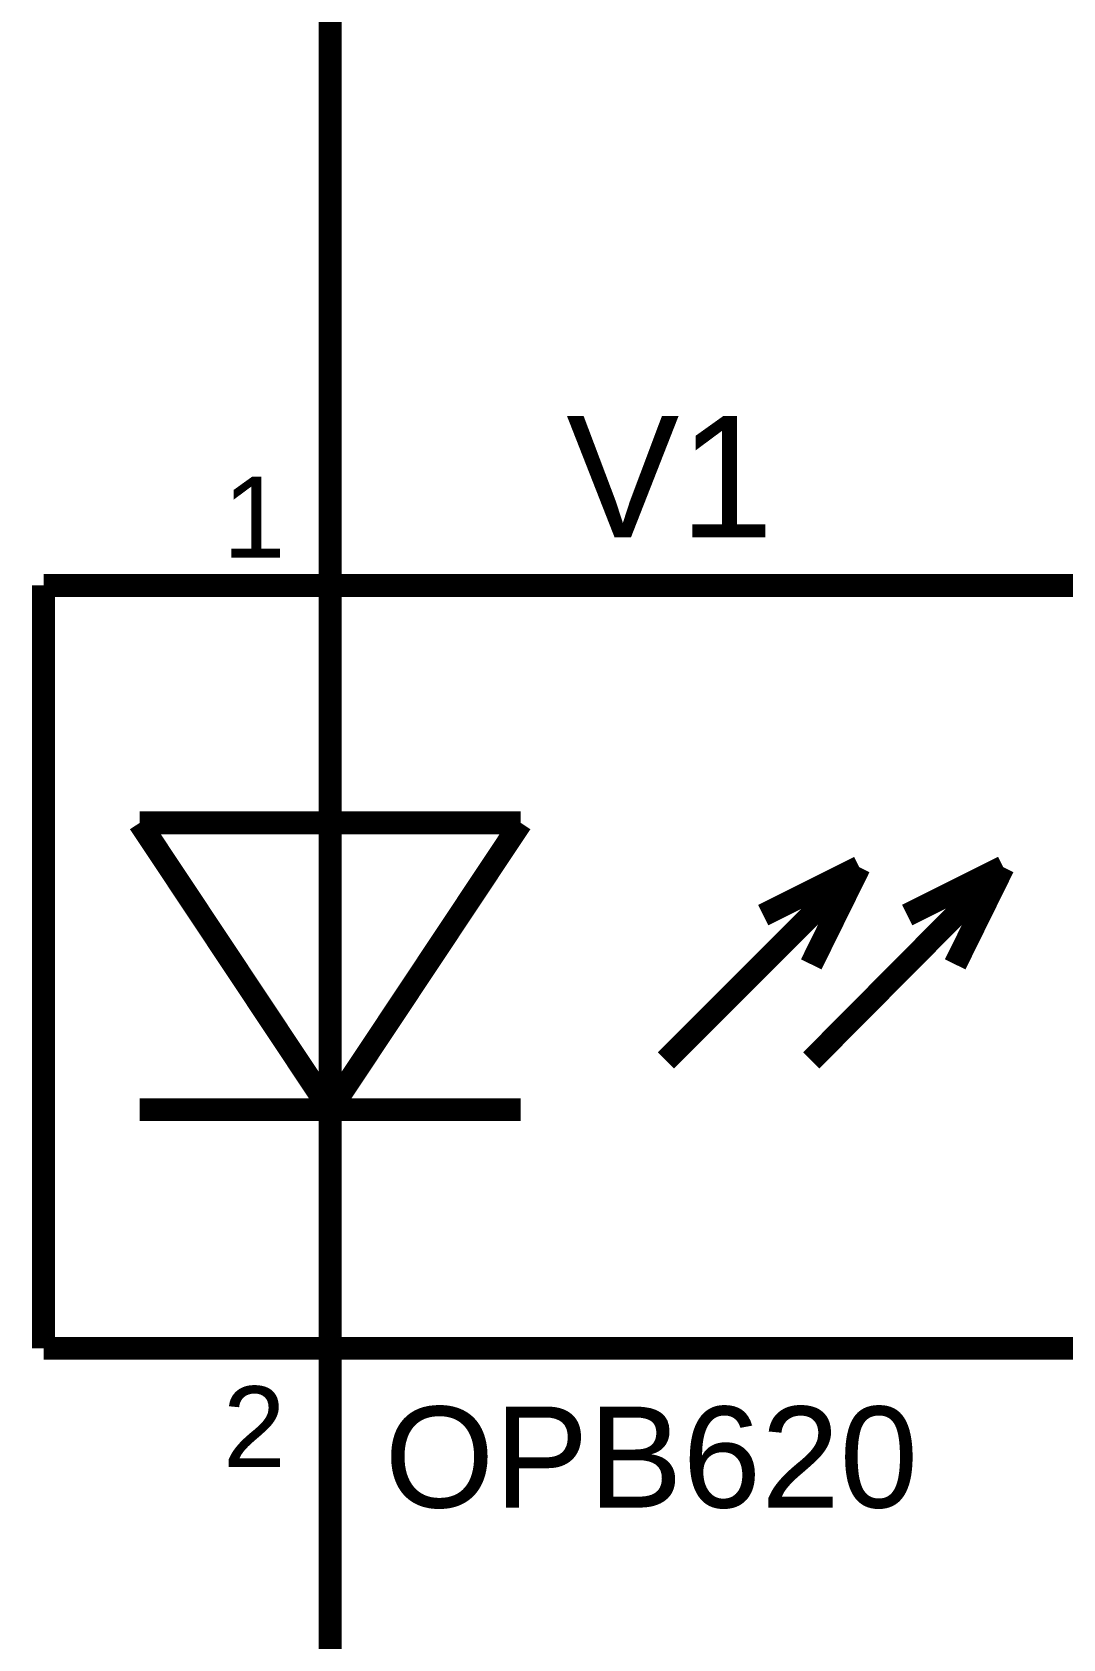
# Model space of a CAD drawing. Header units: millimetres. Extents: x -2024 to 917, y -725 to 13.
# Drawn here: x 293.26 to 306.77, y -600.11 to -579.05 of the extents above; entities that cross this region are included whole.
import ezdxf

# ---------------------------------------------------------------- set-up
doc = ezdxf.new("R2010")
doc.units = ezdxf.units.MM
doc.layers.add('Sheet', color=255, linetype='Continuous')
doc.styles.get("Standard").update_dxf_attribs({"font": 'arial.ttf'})

msp = doc.modelspace()

# ---------------------------------------------------------------- linework, layer by layer
at = {"layer": 'Sheet', "const_width": 0.3}
for points in [[(297.165, -583.798), (297.165, -578.797)], [(297.165, -588.799), (297.165, -583.798)], [(293.408, -586.299), (312.16, -586.299)], [(293.408, -596.3), (293.408, -586.299)], [(297.165, -588.799), (297.165, -593.8)], [(299.664, -589.412), (294.666, -589.412)], [(297.165, -593.171), (294.666, -589.412)], [(299.664, -589.412), (297.165, -593.171)], [(301.568, -592.525), (304.1, -589.991)], [(304.1, -589.991), (302.842, -590.62)], [(303.471, -592.525), (305.987, -589.991)], [(304.1, -589.991), (303.471, -591.266)], [(305.987, -589.991), (304.729, -590.62)], [(305.987, -589.991), (305.358, -591.266)], [(299.664, -593.171), (294.666, -593.171)], [(297.165, -593.8), (297.165, -598.801)], [(312.16, -596.3), (293.408, -596.3)], [(297.165, -598.801), (297.165, -641.291)]]:
    msp.add_lwpolyline(points, dxfattribs=at)

# ---------------------------------------------------------------- texts
at = {"layer": 'Sheet'}
for s, height, p in [('V1', 1.5897, (300.26, -585.669)), ('1', 1.06, (295.758, -585.934)), ('2', 1.06, (295.758, -597.857)), ('OPB620', 1.3247, (297.877, -598.387))]:
    msp.add_text(s, height=height, dxfattribs=at).set_placement(p)

doc.saveas('drawing.dxf')
